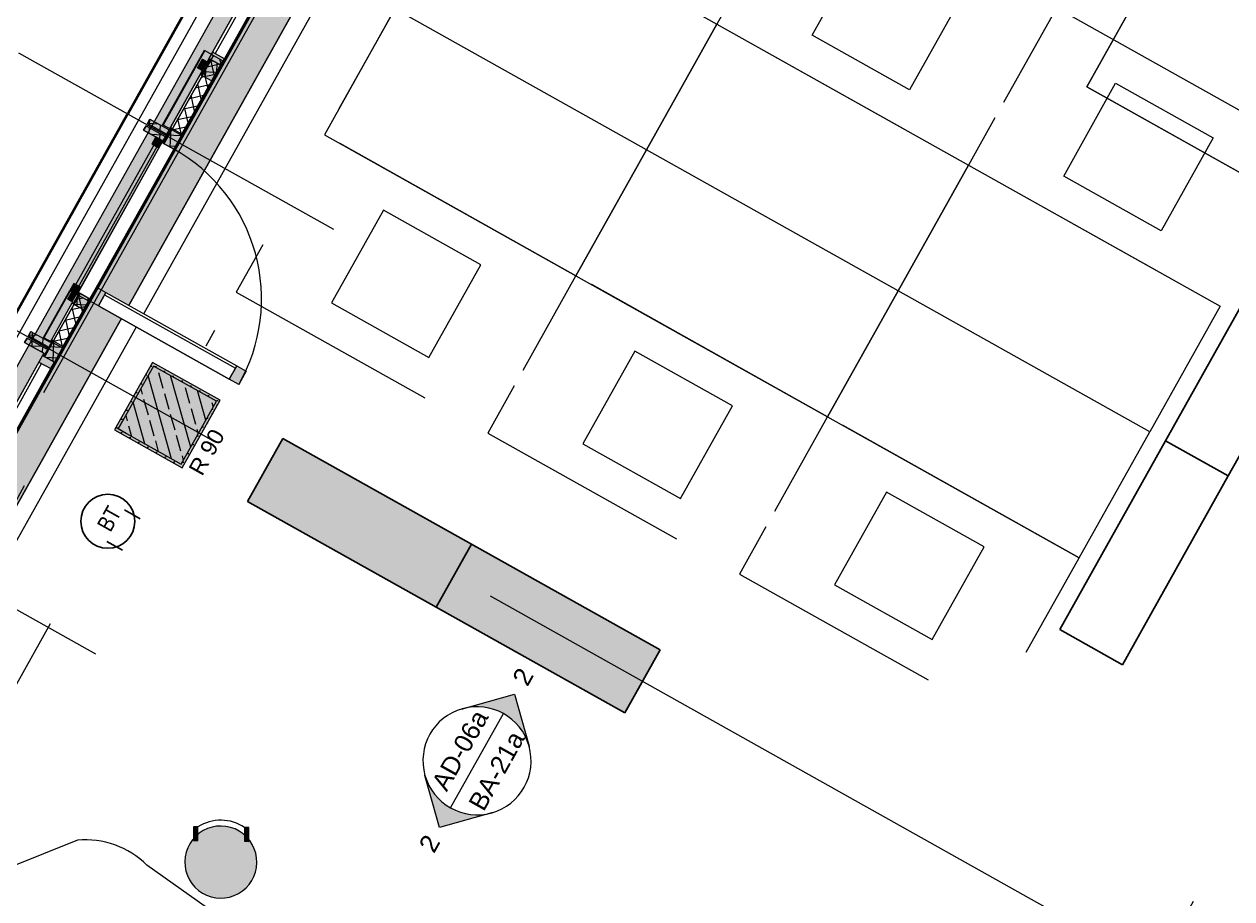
# Model space of a CAD drawing. Header units: metres. Extents: x -36 to 59, y 39 to 183.
# Drawn here: x -1.86 to 4.84, y 153.2 to 158.06 of the extents above; entities that cross this region are included whole.
import ezdxf

# ---------------------------------------------------------------- set-up
doc = ezdxf.new("R2010")
doc.units = ezdxf.units.M
doc.header["$MEASUREMENT"] = 0
for name, pattern in [('Achse', [0.0023, 0.0015, -0.0008]), ('Punktlinie', [0.0035, 0, -0.0035]), ('Strichlinie_ eng', [0.0023, 0.0015, -0.0008]), ('Strichpunktlinie', [0.006703, 0.003528, -0.001764, 0, -0.001411]), ('Wipeout_Contour', [1, 0, -1])]:
    doc.linetypes.add(name, pattern=pattern)
for name, color, linetype in [('00  Raster', 7, 'Continuous'), ('00  Raster Ausbau', 7, 'Continuous'), ('10  Decken', 7, 'Continuous'), ('10  Fassade', 7, 'Continuous'), ('10  Fassade_Deckschraffur', 7, 'Continuous'), ('10  Fassade_Schnittschraffur', 7, 'Continuous'), ('10  Stützen', 7, 'Continuous'), ('10  Stützen_Schnittschraffur', 7, 'Continuous'), ('10  Wand Massiv_Deckschraffur', 7, 'Continuous'), ('10  Wand Massiv_Fenster', 7, 'Continuous'), ('20  Absturzsicherung', 7, 'Continuous'), ('20  Möbel', 7, 'Continuous'), ('20  Möbel_Deckschraffur', 7, 'Continuous'), ('20  TGA - Revi+BT', 7, 'Continuous'), ('40  Text Brandschutz', 7, 'Continuous'), ('40 Text Ausbau 1_50', 7, 'Continuous'), ('Neubau_20  Boden Aufbauten', 7, 'Continuous'), ('Neubau_20  Decke Abhangdecke', 7, 'Continuous'), ('Neubau_20  Möbel', 7, 'Continuous'), ('Neubau_20  TGA - Revi+BT', 7, 'Continuous'), ('Neubau_40 Text Ausbau 1_50', 7, 'Continuous'), ('Neubau_50 NUF - Raumstempel MIETERAUSBAU', 7, 'Continuous')]:
    doc.layers.add(name, color=color, linetype=linetype)
doc.styles.add('ERSTELLTER_STIL_1', font='')
doc.styles.add('ERSTELLTER_STIL_3', font='')
doc.styles.get('ERSTELLTER_STIL_1').set_extended_font_data('Arial')
doc.styles.get('ERSTELLTER_STIL_3').set_extended_font_data('Arial Narrow')
pattern_1 = [(102.605446, (0, 0), (0.048794801, 0.0109118), []), (192.605446, (0, 0), (-0.0109118, 0.048794801), [])]
pattern_2 = [(87.605446, (0, 0), (-0.059947608, 0.002506841), []), (177.605446, (0, 0), (0.002506841, 0.059947608), [])]

msp = doc.modelspace()

# ---------------------------------------------------------------- linework, layer by layer
at = {"layer": '20  Möbel', "color": 253, "linetype": 'Strichlinie_ eng', "lineweight": 18, "ltscale": 1000, "true_color": 0x9f9f9f, "flags": 128}
for points in [[(3.8718, 158.1469), (2.4759, 158.929), (1.9871, 158.0566), (3.383, 157.2745)], [(5.2676, 157.3649), (3.8718, 158.1469), (3.383, 157.2745), (4.7788, 156.4925)], [(3.9967, 155.0966), (2.6009, 155.8787), (2.1121, 155.0063), (3.5079, 154.2242)]]:
    msp.add_lwpolyline(points, close=True, dxfattribs=at)
at = {"layer": 'Neubau_20  Boden Aufbauten', "color": 7, "linetype": 'Continuous', "lineweight": 13, "ltscale": 1000, "flags": 128}
msp.add_lwpolyline([(-8.3577, 128.9862), (-8.096, 128.8395), (7.1144, 155.9862), (4.0389, 157.7094), (4.6255, 158.7563), (1.6945, 160.3985), (1.6556, 160.3291), (1.3067, 160.5246), (1.3908, 160.6747), (1.1415, 160.8144), (-12.0312, 137.3031), (-11.7825, 137.1637), (-11.7642, 137.1964), (-5.6705, 133.7822)], close=True, dxfattribs=at)
at = {"layer": 'Neubau_20  Boden Aufbauten', "color": 253, "linetype": 'Continuous', "lineweight": 18, "ltscale": 1000, "true_color": 0x9f9f9f, "flags": 128}
msp.add_lwpolyline([(5.1967, 159.7757), (4.0389, 157.7094), (6.7, 156.2184), (7.2866, 157.2653), (7.1906, 157.319), (7.1429, 157.234), (6.7678, 157.4442), (6.8155, 157.5292), (5.6724, 158.1697), (6.2409, 159.1844)], dxfattribs=at)
at = {"layer": 'Neubau_20  Möbel', "color": 7, "linetype": 'Continuous', "lineweight": 25, "ltscale": 1000}
for p, q in [((4.475, 155.7457), (5.0616, 156.7925)), ((5.4105, 156.597), (4.824, 155.5501)), ((3.8884, 154.6988), (4.475, 155.7457)), ((4.824, 155.5501), (4.475, 155.7457)), ((4.475, 155.7457), (4.824, 155.5501)), ((4.824, 155.5501), (4.2374, 154.5033)), ((4.2374, 154.5033), (3.8884, 154.6988))]:
    msp.add_line(p, q, dxfattribs=at)
at = {"layer": 'Neubau_20  Möbel', "color": 7, "linetype": 'Continuous', "lineweight": 13, "ltscale": 1000, "flags": 128}
for points in [[(3.0557, 157.6929), (2.5148, 157.996), (2.8032, 158.5107), (3.3441, 158.2076)], [(4.4515, 156.9108), (3.9107, 157.2139), (4.199, 157.7286), (4.7399, 157.4255)], [(4.3878, 155.7945), (2.9919, 156.5766), (3.383, 157.2745), (4.7788, 156.4925)], [(4.3878, 155.7945), (2.9919, 156.5766), (2.6009, 155.8787), (3.9967, 155.0966)], [(3.469, 155.1573), (2.9282, 155.4604), (2.6398, 154.9456), (3.1806, 154.6426)]]:
    msp.add_lwpolyline(points, close=True, dxfattribs=at)

# ---------------------------------------------------------------- next in the draw order: wipeouts: each hides what was drawn before it
at = {"color": 254, "linetype": 'Wipeout_Contour', "lineweight": 0, "ltscale": 578.896248}
msp.add_wipeout([(1.5068, 161.8649), (-18.3925, 126.3498), (-18.2219, 126.2542), (1.6769, 161.7686)], dxfattribs=at).dxf.layer = '10  Fassade_Deckschraffur'

# ---------------------------------------------------------------- next in the draw order: linework, layer by layer
at = {"layer": 'Neubau_20  Möbel', "color": 7, "linetype": 'Continuous', "lineweight": 13, "ltscale": 1000, "flags": 128}
msp.add_lwpolyline([(2.9919, 156.5766), (1.5961, 157.3587), (1.9871, 158.0566), (3.383, 157.2745)], close=True, dxfattribs=at)

# ---------------------------------------------------------------- next in the draw order: wipeouts: each hides what was drawn before it
at = {"color": 254, "linetype": 'Wipeout_Contour', "lineweight": 0, "ltscale": 579.75037}
msp.add_wipeout([(1.2236, 162.0253), (-18.6764, 126.5088), (-18.6188, 126.4766), (1.2811, 161.9927)], dxfattribs=at).dxf.layer = '10  Fassade_Deckschraffur'

# ---------------------------------------------------------------- next in the draw order: wipeouts: each hides what was drawn before it
at = {"color": 254, "linetype": 'Wipeout_Contour', "lineweight": 0, "ltscale": 579.478914}
msp.add_wipeout([(-18.4602, 126.3877), (1.4393, 161.9032), (1.2811, 161.9927), (-18.6188, 126.4766)], dxfattribs=at).dxf.layer = '10  Fassade_Deckschraffur'

# ---------------------------------------------------------------- next in the draw order: wipeouts: each hides what was drawn before it
at = {"color": 254, "linetype": 'Wipeout_Contour', "lineweight": 0, "ltscale": 579.276268}
msp.add_wipeout([(1.4393, 161.9032), (-18.4602, 126.3877), (-18.4575, 126.3862), (1.4419, 161.9017)], dxfattribs=at).dxf.layer = '10  Fassade_Deckschraffur'

# ---------------------------------------------------------------- next in the draw order: wipeouts: each hides what was drawn before it
at = {"color": 254, "linetype": 'Wipeout_Contour', "lineweight": 0, "ltscale": 579.199343}
msp.add_wipeout([(1.4446, 161.9001), (-18.4548, 126.3847), (-18.4016, 126.3549), (1.4977, 161.8701)], dxfattribs=at).dxf.layer = '10  Fassade_Deckschraffur'

# ---------------------------------------------------------------- next in the draw order: wipeouts: each hides what was drawn before it
at = {"color": 254, "linetype": 'Wipeout_Contour', "lineweight": 0, "ltscale": 579.127053}
msp.add_wipeout([(-18.3972, 126.3524), (1.5021, 161.8676), (1.4977, 161.8701), (-18.4016, 126.3549)], dxfattribs=at).dxf.layer = '10  Fassade_Deckschraffur'

# ---------------------------------------------------------------- next in the draw order: wipeouts: each hides what was drawn before it
at = {"color": 254, "linetype": 'Wipeout_Contour', "lineweight": 0, "ltscale": 579.115676}
msp.add_wipeout([(1.5021, 161.8676), (-18.3972, 126.3524), (-18.3925, 126.3498), (1.5068, 161.8649)], dxfattribs=at).dxf.layer = '10  Fassade_Deckschraffur'

# ---------------------------------------------------------------- next in the draw order: hatches: boundary and pattern name
at = {"layer": '10  Wand Massiv_Deckschraffur', "linetype": 'Continuous', "lineweight": 0, "true_color": 0xffffff}
msp.add_hatch(color=7, dxfattribs=at).paths.add_polyline_path([(-18.2218, 126.2542), (1.677, 161.7686), (1.3506, 161.9533), (-18.549, 126.4375)])
at = {"layer": '20  Möbel_Deckschraffur', "linetype": 'Continuous', "lineweight": 0, "true_color": 0xffffff}
for points in [[(-0.6174, 155.4094), (0.4295, 154.8229), (0.625, 155.1718), (-0.4218, 155.7584)], [(0.4295, 154.8229), (1.4764, 154.2363), (1.6719, 154.5853), (0.625, 155.1718)], [(-0.5652, 153.4054, 1), (-0.9651, 153.4109, 1)], [(-0.9169, 153.5276), (-0.8929, 153.5273), (-0.8919, 153.6033), (-0.9159, 153.6036)], [(-0.6091, 153.5994), (-0.6331, 153.5997), (-0.6341, 153.5237), (-0.6101, 153.5234)]]:
    msp.add_hatch(color=7, dxfattribs=at).paths.add_polyline_path(points)
at = {"layer": 'Neubau_40 Text Ausbau 1_50', "linetype": 'Continuous', "lineweight": 0, "true_color": 0x000000}
for points in [[(0.5747, 154.2591, -0.414214), (0.9448, 154.0518), (0.8635, 154.3405)], [(0.7374, 153.6816, -0.414214), (0.3673, 153.889), (0.4487, 153.6003)]]:
    msp.add_hatch(color=18, dxfattribs=at).paths.add_polyline_path(points)

# ---------------------------------------------------------------- next in the draw order: linework, layer by layer
at = {"layer": '00  Raster Ausbau', "color": 9, "linetype": 'Achse', "lineweight": 18, "ltscale": 1000}
msp.add_line((-2.3326, 155.0523), (-1.4602, 154.5635), dxfattribs=at)
at = {"layer": '10  Decken', "color": 7, "linetype": 'Punktlinie', "lineweight": 13, "ltscale": 1000, "flags": 128}
msp.add_lwpolyline([(1.6639, 161.776), (-18.7726, 125.3019), (-16.6353, 124.1043), (-21.0101, 116.2964), (-22.973, 117.3962), (-23.0952, 117.1781), (-10.2099, 109.9585), (-9.9704, 110.3859), (-3.4571, 122.0106), (-0.8442, 120.5466), (0.5391, 119.7715)], dxfattribs=at)
at = {"layer": '10  Fassade', "color": 7, "linetype": 'Strichpunktlinie', "lineweight": 13, "ltscale": 1000}
msp.add_line((-18.3745, 126.3397), (1.5247, 161.8548), dxfattribs=at)
at = {"layer": '10  Fassade', "color": 7, "linetype": 'Continuous', "lineweight": 13, "ltscale": 1000}
for p, q in [((-0.8675, 157.8616), (-0.8939, 157.8145)), ((-1.1593, 157.5299), (-1.1728, 157.5059)), ((-1.1801, 157.4929), (-1.1935, 157.4689)), ((-1.84, 156.3151), (-1.8534, 156.2911)), ((-1.8192, 156.3522), (-1.8326, 156.3282))]:
    msp.add_line(p, q, dxfattribs=at)
at = {"layer": '10  Fassade', "color": 7, "linetype": 'Continuous', "lineweight": 18, "ltscale": 1000, "flags": 128}
for points in [[(-18.6764, 126.5088), (1.2236, 162.0253)], [(-18.6188, 126.4766), (1.2811, 161.9927)], [(-18.4602, 126.3877), (1.4393, 161.9032)], [(-18.4575, 126.3862), (1.4419, 161.9017)], [(-18.4548, 126.3847), (1.4446, 161.9001)], [(-18.4016, 126.3549), (1.4977, 161.8701)], [(-18.3972, 126.3524), (1.5021, 161.8676)], [(-18.3925, 126.3498), (1.5068, 161.8649)], [(-18.2219, 126.2542), (1.6769, 161.7686)]]:
    msp.add_lwpolyline(points, dxfattribs=at)
at = {"layer": '10  Fassade', "color": 7, "linetype": 'Strichlinie_ eng', "lineweight": 18, "ltscale": 1000, "flags": 128}
for points in [[(1.4333, 161.9065), (1.0653, 161.2497), (0.9101, 160.9727), (0.4643, 160.1771), (0.2502, 159.795), (-0.2545, 158.8942), (-0.4097, 158.6172), (-0.8555, 157.8216), (-1.0696, 157.4395), (-1.5743, 156.5388), (-1.7294, 156.2618), (-2.1752, 155.4662), (-2.3893, 155.0841), (-2.894, 154.1833), (-3.0492, 153.9063), (-3.495, 153.1107), (-3.7091, 152.7286), (-4.2138, 151.8278), (-4.369, 151.5509), (-4.8148, 150.7552), (-5.0289, 150.3731), (-5.5336, 149.4724), (-5.6888, 149.1954), (-6.1346, 148.3998), (-6.3487, 148.0177), (-6.8533, 147.1169), (-7.0085, 146.8399), (-7.4543, 146.0443), (-7.6684, 145.6622), (-8.1731, 144.7615), (-8.3283, 144.4845), (-8.7741, 143.6889), (-8.9882, 143.3067), (-9.4929, 142.406), (-9.6481, 142.129), (-10.0939, 141.3334), (-10.308, 140.9513), (-10.8127, 140.0505), (-10.9679, 139.7736), (-11.4136, 138.9779), (-11.6277, 138.5958), (-12.1324, 137.6951), (-12.2876, 137.4181), (-12.7334, 136.6225), (-12.9475, 136.2404), (-13.4522, 135.3396), (-13.6074, 135.0626), (-14.0532, 134.267), (-14.2673, 133.8849), (-14.772, 132.9842), (-14.9272, 132.7072), (-15.373, 131.9115), (-15.5871, 131.5294), (-16.0917, 130.6287), (-16.2469, 130.3517), (-16.6927, 129.5561), (-16.9068, 129.174), (-17.4115, 128.2732), (-17.5667, 127.9962), (-18.0125, 127.2006), (-18.4661, 126.391)], [(1.4986, 161.8696), (1.1307, 161.213), (0.9755, 160.9361), (0.5297, 160.1404), (0.3156, 159.7583), (-0.189, 158.8576), (-0.3442, 158.5806), (-0.79, 157.785), (-1.0041, 157.4029), (-1.5088, 156.5021), (-1.664, 156.2251), (-2.1098, 155.4295), (-2.3239, 155.0474), (-2.8286, 154.1467), (-2.9838, 153.8697), (-3.4296, 153.074), (-3.6437, 152.6919), (-4.1484, 151.7912), (-4.3036, 151.5142), (-4.7494, 150.7186), (-4.9634, 150.3365), (-5.4681, 149.4357), (-5.6233, 149.1587), (-6.0691, 148.3631), (-6.2832, 147.981), (-6.7879, 147.0803), (-6.9431, 146.8033), (-7.3889, 146.0077), (-7.603, 145.6255), (-8.1077, 144.7248), (-8.2629, 144.4478), (-8.7087, 143.6522), (-8.9228, 143.2701), (-9.4275, 142.3693), (-9.5827, 142.0924), (-10.0284, 141.2967), (-10.2425, 140.9146), (-10.7472, 140.0139), (-10.9024, 139.7369), (-11.3482, 138.9413), (-11.5623, 138.5592), (-12.067, 137.6584), (-12.2222, 137.3814), (-12.668, 136.5858), (-12.8821, 136.2037), (-13.3868, 135.303), (-13.542, 135.026), (-13.9878, 134.2303), (-14.2019, 133.8482), (-14.7065, 132.9475), (-14.8617, 132.6705), (-15.3075, 131.8749), (-15.5216, 131.4928), (-16.0263, 130.592), (-16.1815, 130.315), (-16.6273, 129.5194), (-16.8414, 129.1373), (-17.3461, 128.2366), (-17.5013, 127.9596), (-17.9471, 127.164), (-18.4007, 126.3544)], [(-0.8939, 157.8145), (-0.8675, 157.8616)], [(-0.8675, 157.8616), (-0.8413, 157.8469)], [(-0.8677, 157.7998), (-0.8939, 157.8145)], [(-1.1728, 157.5059), (-1.1593, 157.5299)], [(-1.1593, 157.5299), (-1.0525, 157.4701)], [(-1.1935, 157.4689), (-1.1801, 157.4929)], [(-1.0867, 157.409), (-1.1935, 157.4689)], [(-1.1801, 157.4929), (-1.0732, 157.433)], [(-1.0659, 157.4461), (-1.1728, 157.5059)], [(-1.6134, 156.5303), (-1.5899, 156.5722)], [(-1.5872, 156.5157), (-1.6134, 156.5303)], [(-1.5899, 156.5722), (-1.5637, 156.5575)], [(-1.8534, 156.2911), (-1.84, 156.3151)], [(-1.84, 156.3151), (-1.7331, 156.2552)], [(-1.8326, 156.3282), (-1.8192, 156.3522)], [(-1.7258, 156.2683), (-1.8326, 156.3282)], [(-1.8192, 156.3522), (-1.7123, 156.2923)], [(-1.7466, 156.2313), (-1.8534, 156.2911)]]:
    msp.add_lwpolyline(points, dxfattribs=at)
at = {"layer": '10  Wand Massiv_Fenster', "color": 7, "linetype": 'Continuous', "lineweight": 13, "ltscale": 1000}
for p, q in [((1.3506, 161.9533), (-18.549, 126.4375)), ((1.677, 161.7686), (-18.2218, 126.2542))]:
    msp.add_line(p, q, dxfattribs=at)
at = {"layer": '20  Möbel', "color": 7, "linetype": 'Continuous', "lineweight": 25, "ltscale": 1000}
for p, q in [((-0.4218, 155.7584), (-0.6174, 155.4094)), ((0.625, 155.1718), (-0.4218, 155.7584)), ((-0.6174, 155.4094), (0.4295, 154.8229)), ((0.4295, 154.8229), (0.625, 155.1718)), ((0.625, 155.1718), (0.4295, 154.8229)), ((1.6719, 154.5853), (0.625, 155.1718)), ((0.4295, 154.8229), (1.4764, 154.2363)), ((1.4764, 154.2363), (1.6719, 154.5853))]:
    msp.add_line(p, q, dxfattribs=at)
at = {"layer": '20  Möbel', "color": 7, "linetype": 'Continuous', "lineweight": 13, "ltscale": 1000}
for p, q in [((-0.8921, 153.5873), (-0.9161, 153.5876)), ((-0.6333, 153.5837), (-0.6093, 153.5834))]:
    msp.add_line(p, q, dxfattribs=at)
at = {"layer": '20  Möbel', "color": 253, "linetype": 'Strichlinie_ eng', "lineweight": 18, "ltscale": 1000, "true_color": 0x9f9f9f, "flags": 128}
msp.add_lwpolyline([(2.6009, 155.8787), (1.2051, 156.6608), (0.7163, 155.7884), (2.1121, 155.0063)], close=True, dxfattribs=at)
at = {"layer": '20  Möbel', "color": 7, "linetype": 'Continuous', "lineweight": 13, "ltscale": 1000, "flags": 128}
msp.add_lwpolyline([(-0.5652, 153.4054, 1), (-0.9651, 153.4109, 1)], format="xyb", close=True, dxfattribs=at)
for points in [[(-0.9169, 153.5276), (-0.8929, 153.5273), (-0.8919, 153.6033), (-0.9159, 153.6036)], [(-0.6091, 153.5994), (-0.6331, 153.5997), (-0.6341, 153.5237), (-0.6101, 153.5234)]]:
    msp.add_lwpolyline(points, close=True, dxfattribs=at)
at = {"layer": '20  Möbel', "color": 7, "linetype": 'Continuous', "lineweight": 13, "ltscale": 1000}
msp.add_arc((-0.7652, 153.4081), 0.2327, 55.42375, 122.99799, dxfattribs=at)
at = {"layer": 'Neubau_20  Decke Abhangdecke', "color": 7, "linetype": 'Continuous', "lineweight": 13, "ltscale": 1000, "flags": 128}
msp.add_lwpolyline([(6.8155, 157.5292), (1.7076, 160.3912), (1.6599, 160.3061), (1.2848, 160.5163), (1.3777, 160.6821), (1.225, 160.7676), (-9.2843, 142.0111), (-9.3026, 141.9784), (-11.9299, 137.2893)], dxfattribs=at)
at = {"layer": 'Neubau_20  Möbel', "color": 7, "linetype": 'Continuous', "lineweight": 13, "ltscale": 1000, "flags": 128}
for points in [[(1.5961, 157.3587), (0.2003, 158.1408), (0.5913, 158.8387), (1.9871, 158.0566)], [(2.9919, 156.5766), (1.5961, 157.3587), (1.2051, 156.6608), (2.6009, 155.8787)], [(0.6774, 156.7215), (0.1365, 157.0245), (-0.1519, 156.5098), (0.389, 156.2068)], [(2.0732, 155.9394), (1.5323, 156.2424), (1.2439, 155.7277), (1.7848, 155.4247)]]:
    msp.add_lwpolyline(points, close=True, dxfattribs=at)
at = {"layer": 'Neubau_40 Text Ausbau 1_50', "color": 7, "linetype": 'Continuous', "lineweight": 13, "ltscale": 1000}
for p, q in [((0.5747, 154.2591), (0.8635, 154.3405)), ((0.8635, 154.3405), (0.9448, 154.0518)), ((0.5094, 153.7087), (0.8027, 154.2321)), ((0.4487, 153.6003), (0.3673, 153.889)), ((0.7374, 153.6816), (0.4487, 153.6003))]:
    msp.add_line(p, q, dxfattribs=at)
at = {"layer": 'Neubau_40 Text Ausbau 1_50', "color": 7, "linetype": 'Continuous', "lineweight": 13, "ltscale": 1000, "flags": 128}
msp.add_lwpolyline([(-1.143, 152.2994), (-0.7952, 153.1208), (-1.175, 153.392, 0.219145), (-1.5603, 153.5301), (-1.9373, 153.3782, 0.399295), (-2.1718, 152.9055), (-1.989, 152.5565, 0.191342), (-1.6215, 152.3455)], format="xyb", close=True, dxfattribs=at)
at = {"layer": 'Neubau_40 Text Ausbau 1_50', "color": 7, "linetype": 'Continuous', "lineweight": 13, "ltscale": 1000}
for start, end in [(105.73796, 195.73796), (15.73796, 105.73796), (285.73796, 15.73796), (195.73796, 285.73796)]:
    msp.add_arc((0.6561, 153.9704), 0.3, start, end, dxfattribs=at)
for p in [(0.5747, 154.2591), (0.9448, 154.0518), (0.3673, 153.889), (0.7374, 153.6816)]:
    msp.add_point(p, dxfattribs=at)

# ---------------------------------------------------------------- next in the draw order: texts
at = {"layer": '40  Text Brandschutz', "color": 7, "linetype": 'Continuous', "lineweight": 13, "insert": (-0.948, 155.589), "char_height": 0.09, "attachment_point": 1, "rotation": 60.73796, "style": 'ERSTELLTER_STIL_1'}
msp.add_mtext('\\A1;{\\pql;\\pt0,1;\\fArial|b0|i0|c0|p38;R 90\\fArial|b0|i0|c0|p38;\\fArial|b0|i0|c0|p38;\\fArial|b0|i0|c0|p38;\\fArial|b0|i0|c0|p38;\\fArial|b0|i0|c0|p38;\\fArial|b0|i0|c0|p38;\\fArial|b0|i0|c0|p38;\\fArial|b0|i0|c0|p38;\\fArial|b0|i0|c0|p38;\\fArial|b0|i0|c0|p38;\\fArial|b0|i0|c0|p38;\\fArial|b0|i0|c0|p38;\\fArial|b0|i0|c0|p38;\\fArial|b0|i0|c0|p38;\\fArial|b0|i0|c0|p38;\\fArial|b0|i0|c0|p38;\\fArial|b0|i0|c0|p38;\\fArial|b0|i0|c0|p38;\\fArial|b0|i0|c0|p38;\\fArial|b0|i0|c0|p38;\\fArial|b0|i0|c0|p38;\\fArial|b0|i0|c0|p38;\\fArial|b0|i0|c0|p38;\\fArial|b0|i0|c0|p38;\\fArial|b0|i0|c0|p38;\\fArial|b0|i0|c0|p38;\\fArial|b0|i0|c0|p38;\\fArial|b0|i0|c0|p38;\\fArial|b0|i0|c0|p38;\\fArial|b0|i0|c0|p38;\\fArial|b0|i0|c0|p38;\\fArial|b0|i0|c0|p38;\\fArial|b0|i0|c0|p38;\\fArial|b0|i0|c0|p38;\\fArial|b0|i0|c0|p38;\\fArial|b0|i0|c0|p38;\\fArial|b0|i0|c0|p38;\\fArial|b0|i0|c0|p38;\\fArial|b0|i0|c0|p38;\\fArial|b0|i0|c0|p38;\\fArial|b0|i0|c0|p38;\\fArial|b0|i0|c0|p38;\\fArial|b0|i0|c0|p38;\\fArial|b0|i0|c0|p38;\\fArial|b0|i0|c0|p38;\\fArial|b0|i0|c0|p38;\\fArial|b0|i0|c0|p38;}', dxfattribs=at)
at = {"layer": '40 Text Ausbau 1_50', "color": 7, "linetype": 'Continuous', "lineweight": 13, "char_height": 0.1016, "attachment_point": 4, "rotation": 60.73796, "style": 'ERSTELLTER_STIL_1'}
for s, insert in [('\\A1;{\\pql;\\fArial|b0|i0|c0|p38;2}', (0.8915, 154.4024)), ('\\A1;{\\pql;\\fArial|b0|i0|c0|p38;AD-06a}', (0.4443, 153.8191)), ('\\A1;{\\pql;\\fArial|b0|i0|c0|p38;BA-21a}', (0.6492, 153.7086)), ('\\A1;{\\pql;\\fArial|b0|i0|c0|p38;2}', (0.3728, 153.4768))]:
    msp.add_mtext(s, dxfattribs=dict(at, insert=insert))

# ---------------------------------------------------------------- next in the draw order: wipeouts: each hides what was drawn before it
at = {"color": 254, "linetype": 'Wipeout_Contour', "lineweight": 0, "ltscale": 632.811877}
msp.add_wipeout([(-0.831, 157.8652), (-0.7656, 157.8286), (-0.3687, 158.537), (-0.4341, 158.5736)], dxfattribs=at).dxf.layer = '10  Fassade_Deckschraffur'
at = {"color": 254, "linetype": 'Wipeout_Contour', "lineweight": 0, "ltscale": 630.461909}
msp.add_wipeout([(-1.0451, 157.4831), (-0.9797, 157.4465), (-0.8145, 157.7413), (-0.8799, 157.778)], dxfattribs=at).dxf.layer = '10  Fassade_Deckschraffur'
at = {"color": 254, "linetype": 'Wipeout_Contour', "lineweight": 0, "ltscale": 625.589964}
msp.add_wipeout([(-1.705, 156.3054), (-1.6396, 156.2687), (-1.5257, 156.472), (-1.5911, 156.5087)], dxfattribs=at).dxf.layer = '10  Fassade_Deckschraffur'
at = {"color": 254, "linetype": 'Wipeout_Contour', "lineweight": 0, "ltscale": 623.432795}
msp.add_wipeout([(-2.1508, 155.5098), (-2.0854, 155.4731), (-1.6885, 156.1815), (-1.7539, 156.2182)], dxfattribs=at).dxf.layer = '10  Fassade_Deckschraffur'

# ---------------------------------------------------------------- next in the draw order: hatches: boundary and pattern name
at = {"layer": '10  Fassade', "linetype": 'Continuous', "lineweight": 0, "true_color": 0xffffff}
for points in [[(-1.088, 157.4986), (-1.0854, 157.4971), (-0.854, 157.9102), (-0.8566, 157.9117)], [(-0.9851, 157.4409), (-0.9834, 157.4399), (-0.7519, 157.853), (-0.7537, 157.854)], [(-1.7492, 156.3187), (-1.7465, 156.3172), (-1.6004, 156.5781), (-1.603, 156.5795)]]:
    msp.add_hatch(color=7, dxfattribs=at).paths.add_polyline_path(points)
at = {"layer": '10  Fassade', "linetype": 'Continuous', "lineweight": 13, "true_color": 0x000100}
h = msp.add_hatch(dxfattribs=at)
h.set_pattern_fill('Dämmung__hart_2_0002', color=98, style=0, pattern_type=2)
h.set_pattern_definition(pattern_1)
h.paths.add_polyline_path([(-1.0374, 157.4702), (-0.9851, 157.4409), (-0.7537, 157.854), (-0.806, 157.8833)])
at = {"layer": '10  Fassade_Schnittschraffur', "linetype": 'Continuous', "lineweight": 0, "true_color": 0xffffff}
for points in [[(-1.0525, 157.4701), (-1.1593, 157.5299), (-1.1728, 157.5059), (-1.0659, 157.4461)], [(-1.8534, 156.2911), (-1.7466, 156.2313), (-1.7331, 156.2552), (-1.84, 156.3151)], [(-1.8192, 156.3522), (-1.8326, 156.3282), (-1.7258, 156.2683), (-1.7123, 156.2923)]]:
    msp.add_hatch(color=7, dxfattribs=at).paths.add_polyline_path(points)
at = {"layer": '10  Fassade_Schnittschraffur', "linetype": 'Continuous', "lineweight": 13, "true_color": 0x000100}
h = msp.add_hatch(dxfattribs=at)
h.set_pattern_fill('Dämmung__hart_1_0002', color=98, style=0, pattern_type=2)
h.set_pattern_definition(pattern_2)
h.paths.add_polyline_path([(-1.0525, 157.4701), (-1.1593, 157.5299), (-1.1728, 157.5059), (-1.0659, 157.4461)])
h = msp.add_hatch(dxfattribs=at)
h.set_pattern_fill('Dämmung__hart_1_0002', color=98, style=0, pattern_type=2)
h.set_pattern_definition(pattern_2)
h.paths.add_polyline_path([(-1.8534, 156.2911), (-1.7466, 156.2313), (-1.7331, 156.2552), (-1.84, 156.3151)])
h = msp.add_hatch(dxfattribs=at)
h.set_pattern_fill('Dämmung__hart_1_0002', color=98, style=0, pattern_type=2)
h.set_pattern_definition(pattern_2)
h.paths.add_polyline_path([(-1.8192, 156.3522), (-1.8326, 156.3282), (-1.7258, 156.2683), (-1.7123, 156.2923)])

# ---------------------------------------------------------------- next in the draw order: linework, layer by layer
at = {"layer": '00  Raster Ausbau', "color": 251, "linetype": 'Achse', "lineweight": 18, "ltscale": 1000, "true_color": 0x5f5f5f}
msp.add_line((-1.6727, 156.23), (-2.5451, 156.7188), dxfattribs=at)
at = {"layer": '10  Fassade', "color": 7, "linetype": 'Continuous', "lineweight": 13, "ltscale": 1000}
for p, q in [((-0.8939, 157.8145), (-0.8677, 157.7998)), ((-0.8677, 157.7998), (-0.8799, 157.778)), ((-0.7656, 157.8286), (-0.8145, 157.7413)), ((-0.8799, 157.778), (-0.8145, 157.7413)), ((-1.1593, 157.5299), (-1.0525, 157.4701)), ((-1.1728, 157.5059), (-1.0659, 157.4461)), ((-1.0451, 157.4831), (-1.0525, 157.4701)), ((-1.0451, 157.4831), (-0.9797, 157.4465)), ((-1.84, 156.3151), (-1.7331, 156.2552)), ((-1.8326, 156.3282), (-1.7258, 156.2683)), ((-1.8192, 156.3522), (-1.7123, 156.2923)), ((-1.8534, 156.2911), (-1.7466, 156.2313)), ((-1.7258, 156.2683), (-1.7331, 156.2552)), ((-1.705, 156.3054), (-1.7123, 156.2923)), ((-1.705, 156.3054), (-1.6396, 156.2687)), ((-1.7466, 156.2313), (-1.7539, 156.2182))]:
    msp.add_line(p, q, dxfattribs=at)
at = {"layer": '10  Fassade', "color": 7, "linetype": 'Continuous', "lineweight": 18, "ltscale": 1000, "flags": 128}
for points in [[(-0.4341, 158.5736), (-0.831, 157.8652)], [(-0.3687, 158.537), (-0.7656, 157.8286)], [(-0.8799, 157.778), (-1.0451, 157.4831)], [(-0.8145, 157.7413), (-0.9797, 157.4465)], [(-1.5911, 156.5087), (-1.705, 156.3054)], [(-1.5257, 156.472), (-1.6396, 156.2687)], [(-1.7539, 156.2182), (-2.1508, 155.5098)], [(-1.6885, 156.1815), (-2.0854, 155.4731)]]:
    msp.add_lwpolyline(points, dxfattribs=at)
for points in [[(-1.088, 157.4986), (-0.8566, 157.9117), (-0.854, 157.9102), (-1.0854, 157.4971)], [(-1.0854, 157.4971), (-0.854, 157.9102), (-0.806, 157.8833), (-1.0374, 157.4702)], [(-1.0374, 157.4702), (-0.806, 157.8833), (-0.7537, 157.854), (-0.9851, 157.4409)], [(-0.9851, 157.4409), (-0.7537, 157.854), (-0.7519, 157.853), (-0.9834, 157.4399)], [(-1.7492, 156.3187), (-1.603, 156.5795), (-1.6004, 156.5781), (-1.7465, 156.3172)]]:
    msp.add_lwpolyline(points, close=True, dxfattribs=at)

# ---------------------------------------------------------------- next in the draw order: wipeouts: each hides what was drawn before it
at = {"color": 254, "linetype": 'Wipeout_Contour', "lineweight": 0, "ltscale": 627.889392}
msp.add_wipeout([(-1.5574, 156.5689), (-1.492, 156.5322), (-1.0261, 157.3636), (-1.0916, 157.4003)], dxfattribs=at).dxf.layer = '10  Fassade_Deckschraffur'

# ---------------------------------------------------------------- next in the draw order: hatches: boundary and pattern name
at = {"layer": '10  Fassade', "linetype": 'Continuous', "lineweight": 13, "true_color": 0x000100}
h = msp.add_hatch(dxfattribs=at)
h.set_pattern_fill('Dämmung__hart_2_0002', color=98, style=0, pattern_type=2)
h.set_pattern_definition(pattern_1)
h.paths.add_polyline_path([(-1.6986, 156.2903), (-1.6462, 156.261), (-1.5001, 156.5218), (-1.5524, 156.5512)])
at = {"layer": '10  Fassade', "linetype": 'Continuous', "lineweight": 0, "true_color": 0xffffff}
msp.add_hatch(color=7, dxfattribs=at).paths.add_polyline_path([(-1.6462, 156.261), (-1.6445, 156.26), (-1.4983, 156.5209), (-1.5001, 156.5218)])
at = {"layer": '10  Fassade_Schnittschraffur', "linetype": 'Continuous', "lineweight": 0, "true_color": 0xffffff}
for points in [[(-1.1935, 157.4689), (-1.0867, 157.409), (-1.0732, 157.433), (-1.1801, 157.4929)], [(-1.0659, 157.4461), (-1.0696, 157.4395), (-1.0732, 157.433), (-1.0867, 157.409), (-1.0916, 157.4003), (-1.0261, 157.3636), (-0.9797, 157.4465), (-1.0451, 157.4831)], [(-1.0917, 157.4001), (-1.0262, 157.3634), (-1.0916, 157.4003)], [(-1.5637, 156.5575), (-1.5899, 156.5722), (-1.6134, 156.5303), (-1.5872, 156.5157)], [(-1.5574, 156.5689), (-1.5637, 156.5575), (-1.5872, 156.5157), (-1.5911, 156.5087), (-1.5257, 156.472), (-1.492, 156.5322)], [(-1.5574, 156.5689), (-1.492, 156.5322), (-1.5573, 156.569)]]:
    msp.add_hatch(color=7, dxfattribs=at).paths.add_polyline_path(points)
at = {"layer": '10  Fassade_Schnittschraffur', "linetype": 'Continuous', "lineweight": 13, "true_color": 0x000100}
h = msp.add_hatch(dxfattribs=at)
h.set_pattern_fill('Dämmung__hart_1_0002', color=98, style=0, pattern_type=2)
h.set_pattern_definition(pattern_2)
h.paths.add_polyline_path([(-1.1935, 157.4689), (-1.0867, 157.409), (-1.0732, 157.433), (-1.1801, 157.4929)])
h = msp.add_hatch(dxfattribs=at)
h.set_pattern_fill('Dämmung__hart_1_0002', color=98, style=0, pattern_type=2)
h.set_pattern_definition(pattern_2)
h.paths.add_polyline_path([(-1.0659, 157.4461), (-1.0696, 157.4395), (-1.0732, 157.433), (-1.0867, 157.409), (-1.0916, 157.4003), (-1.0261, 157.3636), (-0.9797, 157.4465), (-1.0451, 157.4831)])
h = msp.add_hatch(dxfattribs=at)
h.set_pattern_fill('Dämmung__hart_1_0002', color=98, style=0, pattern_type=2)
h.set_pattern_definition(pattern_2)
h.paths.add_polyline_path([(-1.5637, 156.5575), (-1.5899, 156.5722), (-1.6134, 156.5303), (-1.5872, 156.5157)])
h = msp.add_hatch(dxfattribs=at)
h.set_pattern_fill('Dämmung__hart_1_0002', color=98, style=0, pattern_type=2)
h.set_pattern_definition(pattern_2)
h.paths.add_polyline_path([(-1.5574, 156.5689), (-1.5637, 156.5575), (-1.5872, 156.5157), (-1.5911, 156.5087), (-1.5257, 156.472), (-1.492, 156.5322)])
at = {"layer": '20  Absturzsicherung', "linetype": 'Continuous', "lineweight": 0, "true_color": 0xffffff}
msp.add_hatch(color=7, dxfattribs=at).paths.add_polyline_path([(-1.1479, 157.3917), (-1.1087, 157.3697), (-1.0867, 157.409), (-1.1259, 157.431)])

# ---------------------------------------------------------------- next in the draw order: linework, layer by layer
at = {"layer": '00  Raster Ausbau', "color": 9, "linetype": 'Achse', "lineweight": 18, "ltscale": 1000}
for q in [(-1.8852, 157.8966), (-0.1405, 156.9189)]:
    msp.add_line((-1.0129, 157.4077), q, dxfattribs=at)
at = {"layer": '10  Fassade', "color": 7, "linetype": 'Continuous', "lineweight": 13, "ltscale": 1000}
for p, q in [((-1.1935, 157.4689), (-1.0867, 157.409)), ((-1.1801, 157.4929), (-1.0732, 157.433)), ((-0.9797, 157.4465), (-1.0261, 157.3636)), ((-1.0867, 157.409), (-1.0916, 157.4003)), ((-1.0916, 157.4003), (-1.0261, 157.3636)), ((-1.5899, 156.5722), (-1.6134, 156.5303)), ((-1.6134, 156.5303), (-1.5872, 156.5157)), ((-1.5872, 156.5157), (-1.5911, 156.5087)), ((-1.5911, 156.5087), (-1.5257, 156.472)), ((-1.5899, 156.5722), (-1.5637, 156.5575)), ((-1.5574, 156.5689), (-1.5637, 156.5575)), ((-1.5574, 156.5689), (-1.492, 156.5322)), ((-1.492, 156.5322), (-1.5257, 156.472))]:
    msp.add_line(p, q, dxfattribs=at)
at = {"layer": '10  Fassade', "color": 7, "linetype": 'Continuous', "lineweight": 13, "ltscale": 1000, "flags": 128}
msp.add_lwpolyline([(-1.0659, 157.4461), (-1.0696, 157.4395), (-1.0732, 157.433)], dxfattribs=at)
at = {"layer": '10  Fassade', "color": 7, "linetype": 'Continuous', "lineweight": 18, "ltscale": 1000, "flags": 128}
for points in [[(-1.0916, 157.4003), (-1.5574, 156.5689)], [(-1.0261, 157.3636), (-1.492, 156.5322)]]:
    msp.add_lwpolyline(points, dxfattribs=at)
for points in [[(-1.0916, 157.4003), (-1.0262, 157.3634)], [(-1.7465, 156.3172), (-1.6004, 156.5781), (-1.5524, 156.5512), (-1.6986, 156.2903)], [(-1.6986, 156.2903), (-1.5524, 156.5512), (-1.5001, 156.5218), (-1.6462, 156.261)], [(-1.6462, 156.261), (-1.5001, 156.5218), (-1.4983, 156.5209), (-1.6445, 156.26)], [(-1.492, 156.5322), (-1.5573, 156.569)]]:
    msp.add_lwpolyline(points, close=True, dxfattribs=at)
at = {"layer": '20  Absturzsicherung', "color": 7, "linetype": 'Continuous', "lineweight": 18, "ltscale": 1000, "flags": 128}
msp.add_lwpolyline([(-1.1479, 157.3917), (-1.1087, 157.3697), (-1.0867, 157.409), (-1.1259, 157.431)], close=True, dxfattribs=at)

# ---------------------------------------------------------------- next in the draw order: wipeouts: each hides what was drawn before it
at = {"color": 254, "linetype": 'Wipeout_Contour', "lineweight": 0, "ltscale": 632.81172}
msp.add_wipeout([(-0.8109, 157.9012), (-0.7455, 157.8645), (-0.3888, 158.501), (-0.4543, 158.5377)], dxfattribs=at).dxf.layer = '10  Fassade_Deckschraffur'
at = {"color": 254, "linetype": 'Wipeout_Contour', "lineweight": 0, "ltscale": 623.432634}
msp.add_wipeout([(-2.1307, 155.5457), (-2.0652, 155.5091), (-1.7086, 156.1456), (-1.774, 156.1822)], dxfattribs=at).dxf.layer = '10  Fassade_Deckschraffur'

# ---------------------------------------------------------------- next in the draw order: hatches: boundary and pattern name
at = {"layer": '10  Fassade_Schnittschraffur', "linetype": 'Continuous', "lineweight": 0, "true_color": 0xffffff}
for points in [[(-0.8675, 157.8616), (-0.8939, 157.8145), (-0.8677, 157.7998), (-0.8413, 157.8469)], [(-0.831, 157.8652), (-0.8413, 157.8469), (-0.8677, 157.7998), (-0.8799, 157.778), (-0.8145, 157.7413), (-0.7656, 157.8286)], [(-0.831, 157.8652), (-0.7656, 157.8286), (-0.8309, 157.8654)], [(-0.7655, 157.8288), (-0.7455, 157.8645), (-0.8109, 157.9012), (-0.8309, 157.8654)], [(-1.705, 156.3054), (-1.7123, 156.2923), (-1.7258, 156.2683), (-1.7331, 156.2552), (-1.7466, 156.2313), (-1.7539, 156.2182), (-1.6885, 156.1815), (-1.6396, 156.2687)], [(-1.754, 156.218), (-1.774, 156.1822), (-1.7086, 156.1456), (-1.6886, 156.1813)], [(-1.754, 156.218), (-1.6886, 156.1813), (-1.7539, 156.2182)]]:
    msp.add_hatch(color=7, dxfattribs=at).paths.add_polyline_path(points)
at = {"layer": '10  Fassade_Schnittschraffur', "linetype": 'Continuous', "lineweight": 13, "true_color": 0x000100}
h = msp.add_hatch(dxfattribs=at)
h.set_pattern_fill('Dämmung__hart_1_0002', color=98, style=0, pattern_type=2)
h.set_pattern_definition(pattern_2)
h.paths.add_polyline_path([(-0.8675, 157.8616), (-0.8939, 157.8145), (-0.8677, 157.7998), (-0.8413, 157.8469)])
h = msp.add_hatch(dxfattribs=at)
h.set_pattern_fill('Dämmung__hart_1_0002', color=98, style=0, pattern_type=2)
h.set_pattern_definition(pattern_2)
h.paths.add_polyline_path([(-0.831, 157.8652), (-0.8413, 157.8469), (-0.8677, 157.7998), (-0.8799, 157.778), (-0.8145, 157.7413), (-0.7656, 157.8286)])
h = msp.add_hatch(dxfattribs=at)
h.set_pattern_fill('Dämmung__hart_1_0002', color=98, style=0, pattern_type=2)
h.set_pattern_definition(pattern_2)
h.paths.add_polyline_path([(-1.705, 156.3054), (-1.7123, 156.2923), (-1.7258, 156.2683), (-1.7331, 156.2552), (-1.7466, 156.2313), (-1.7539, 156.2182), (-1.6885, 156.1815), (-1.6396, 156.2687)])

# ---------------------------------------------------------------- next in the draw order: linework, layer by layer
at = {"layer": '10  Fassade', "color": 7, "linetype": 'Continuous', "lineweight": 18, "ltscale": 1000}
for p, q in [((-0.4543, 158.5377), (-0.8109, 157.9012)), ((-0.7961, 157.8929), (-0.4394, 158.5294)), ((-0.7455, 157.8645), (-0.3888, 158.501)), ((-1.774, 156.1822), (-2.1307, 155.5457)), ((-2.1158, 155.5374), (-1.7592, 156.1739)), ((-2.0652, 155.5091), (-1.7086, 156.1456))]:
    msp.add_line(p, q, dxfattribs=at)
at = {"layer": '10  Fassade', "color": 7, "linetype": 'Continuous', "lineweight": 13, "ltscale": 1000}
for p, q in [((-0.8675, 157.8616), (-0.8413, 157.8469)), ((-0.831, 157.8652), (-0.8413, 157.8469)), ((-0.831, 157.8652), (-0.7656, 157.8286)), ((-1.6396, 156.2687), (-1.6885, 156.1815)), ((-1.7539, 156.2182), (-1.6885, 156.1815))]:
    msp.add_line(p, q, dxfattribs=at)
at = {"layer": '10  Fassade', "color": 7, "linetype": 'Continuous', "lineweight": 18, "ltscale": 1000, "flags": 128}
for points in [[(-0.7655, 157.8288), (-0.7455, 157.8645), (-0.8109, 157.9012), (-0.8309, 157.8654)], [(-0.7656, 157.8286), (-0.8309, 157.8654)], [(-1.754, 156.218), (-1.774, 156.1822), (-1.7086, 156.1456), (-1.6886, 156.1813)], [(-1.7539, 156.2182), (-1.6886, 156.1813)]]:
    msp.add_lwpolyline(points, close=True, dxfattribs=at)

# ---------------------------------------------------------------- next in the draw order: wipeouts: each hides what was drawn before it
at = {"color": 254, "linetype": 'Wipeout_Contour', "lineweight": 0, "ltscale": 625.33066}
msp.add_wipeout([(-1.4029, 156.5685), (-1.4444, 156.4943), (-0.7181, 156.0874), (-0.6765, 156.1615)], dxfattribs=at).dxf.layer = '10  Fassade_Schnittschraffur'

# ---------------------------------------------------------------- next in the draw order: hatches: boundary and pattern name
at = {"layer": '10  Fassade_Schnittschraffur', "linetype": 'Continuous', "lineweight": 0, "true_color": 0xffffff}
for points in [[(-1.4552, 156.5978), (-1.4967, 156.5237), (-1.4444, 156.4943), (-1.4029, 156.5685)], [(-0.6765, 156.1615), (-0.7181, 156.0874), (-0.6657, 156.058), (-0.6242, 156.1322)]]:
    msp.add_hatch(color=7, dxfattribs=at).paths.add_polyline_path(points)
at = {"layer": '10  Stützen_Schnittschraffur', "linetype": 'Continuous', "lineweight": 0, "true_color": 0xffffff}
h = msp.add_hatch(color=7, dxfattribs=at)
h.paths.add_polyline_path([(-1.3547, 155.8054), (-0.9796, 155.5952), (-0.7694, 155.9703), (-1.1445, 156.1805)])
h.paths.add_polyline_path([(-1.3343, 155.8111), (-1.1388, 156.1601), (-0.7898, 155.9646), (-0.9853, 155.6156)], flags=0)
at = {"layer": '10  Stützen_Schnittschraffur', "linetype": 'Continuous', "lineweight": 13, "true_color": 0x000100}
h = msp.add_hatch(dxfattribs=at)
h.set_pattern_fill('Gips_0002', color=98, style=0, pattern_type=2)
h.set_pattern_definition([(87.605446, (0, 0), (-0.02497817, 0.001044517), [0, -0.025])])
h.paths.add_polyline_path([(-1.3547, 155.8054), (-0.9796, 155.5952), (-0.7694, 155.9703), (-1.1445, 156.1805)])
h.paths.add_polyline_path([(-1.3343, 155.8111), (-1.1388, 156.1601), (-0.7898, 155.9646), (-0.9853, 155.6156)], flags=0)
at = {"layer": '10  Stützen_Schnittschraffur', "linetype": 'Continuous', "lineweight": 0, "true_color": 0xffffff}
msp.add_hatch(color=7, dxfattribs=at).paths.add_polyline_path([(-0.9853, 155.6156), (-0.7898, 155.9646), (-1.1388, 156.1601), (-1.3343, 155.8111)])
at = {"layer": '10  Stützen_Schnittschraffur', "linetype": 'Continuous', "lineweight": 13, "true_color": 0x000100}
h = msp.add_hatch(dxfattribs=at)
h.set_pattern_fill('Beton__Stahlbeton_0002', color=98, style=0, pattern_type=2)
h.set_pattern_definition([(285.738, (-1.33431, 155.81113), (0.115501, 0.032549), []), (285.738, (-1.39206, 155.79486), (0.115501, 0.032549), [0.09, -0.03])])
h.paths.add_polyline_path([(-0.9853, 155.6156), (-0.7898, 155.9646), (-1.1388, 156.1601), (-1.3343, 155.8111)])

# ---------------------------------------------------------------- next in the draw order: linework, layer by layer
at = {"layer": '00  Raster Ausbau', "color": 251, "linetype": 'Achse', "lineweight": 18, "ltscale": 1000, "true_color": 0x5f5f5f}
msp.add_line((-1.6727, 156.23), (-0.8003, 155.7412), dxfattribs=at)
at = {"layer": '10  Fassade', "color": 7, "linetype": 'Continuous', "lineweight": 18, "ltscale": 1000}
for p, q in [((-1.4102, 156.5554), (-0.6838, 156.1484)), ((-1.4029, 156.5685), (-0.6765, 156.1615)), ((-1.4444, 156.4943), (-0.7181, 156.0874))]:
    msp.add_line(p, q, dxfattribs=at)
at = {"layer": '10  Fassade', "color": 7, "linetype": 'Continuous', "lineweight": 18, "ltscale": 1000, "flags": 128}
for points in [[(-1.4552, 156.5978), (-1.4029, 156.5685), (-1.4444, 156.4943), (-1.4967, 156.5237)], [(-1.4029, 156.5685), (-0.6765, 156.1615), (-0.7181, 156.0874), (-1.4444, 156.4943)], [(-0.6765, 156.1615), (-0.6242, 156.1322), (-0.6657, 156.058), (-0.7181, 156.0874)]]:
    msp.add_lwpolyline(points, close=True, dxfattribs=at)
at = {"layer": '10  Fassade', "color": 7, "linetype": 'Continuous', "lineweight": 13, "ltscale": 1000}
msp.add_arc((-1.4919, 156.5324), 0.9526, 330.13651, 60.73796, dxfattribs=at)
at = {"layer": '10  Stützen', "color": 7, "linetype": 'Continuous', "lineweight": 13, "ltscale": 1000, "flags": 128}
for points in [[(-1.3547, 155.8054), (-0.9796, 155.5952), (-0.7694, 155.9703), (-1.1445, 156.1805)], [(-0.9853, 155.6156), (-0.7898, 155.9646), (-1.1388, 156.1601), (-1.3343, 155.8111)]]:
    msp.add_lwpolyline(points, close=True, dxfattribs=at)
at = {"layer": '20  Möbel', "color": 253, "linetype": 'Strichlinie_ eng', "lineweight": 18, "ltscale": 1000, "true_color": 0x9f9f9f, "flags": 128}
msp.add_lwpolyline([(1.2051, 156.6608), (-0.1908, 157.4429), (-0.6796, 156.5705), (0.7163, 155.7884)], close=True, dxfattribs=at)
at = {"layer": 'Neubau_50 NUF - Raumstempel MIETERAUSBAU', "color": 7, "linetype": 'Punktlinie', "lineweight": 13, "ltscale": 1000, "flags": 128}
msp.add_lwpolyline([(-1.29, 155.7863), (-1.3343, 155.8111), (-1.2488, 155.9638), (-1.5105, 156.1104), (-1.7489, 155.6849)], dxfattribs=at)

# ---------------------------------------------------------------- next in the draw order: wipeouts: each hides what was drawn before it
at = {"color": 254, "linetype": 'Wipeout_Contour', "lineweight": 0, "ltscale": 634.957586}
msp.add_wipeout([(0.0375, 159.9084), (0.034, 159.9104), (-1.2809, 157.5636), (-1.2774, 157.5617)], dxfattribs=at).dxf.layer = '10  Fassade_Deckschraffur'

# ---------------------------------------------------------------- next in the draw order: linework, layer by layer
at = {"layer": 'Neubau_20  Möbel', "color": 7, "linetype": 'Continuous', "lineweight": 13, "ltscale": 1000, "flags": 128}
msp.add_lwpolyline([(1.5961, 157.3587), (0.2003, 158.1408), (-0.1908, 157.4429), (1.2051, 156.6608)], close=True, dxfattribs=at)

# ---------------------------------------------------------------- next in the draw order: wipeouts: each hides what was drawn before it
at = {"color": 254, "linetype": 'Wipeout_Contour', "lineweight": 0, "ltscale": 625.579318}
msp.add_wipeout([(-1.2823, 157.553), (-1.2857, 157.5549), (-2.6006, 155.2082), (-2.5971, 155.2062)], dxfattribs=at).dxf.layer = '10  Fassade_Deckschraffur'

# ---------------------------------------------------------------- next in the draw order: hatches: boundary and pattern name
at = {"layer": '20  Absturzsicherung', "linetype": 'Continuous', "lineweight": 0, "true_color": 0xffffff}
for points in [[(-1.5811, 156.593), (-1.5636, 156.5833), (-1.1086, 157.3955), (-1.126, 157.4052)], [(-1.603, 156.5795), (-1.5637, 156.5575), (-1.5417, 156.5968), (-1.581, 156.6188)]]:
    msp.add_hatch(color=7, dxfattribs=at).paths.add_polyline_path(points)

# ---------------------------------------------------------------- next in the draw order: linework, layer by layer
at = {"layer": '00  Raster', "color": 7, "linetype": 'Strichpunktlinie', "lineweight": 13, "ltscale": 1000}
for p, q in [((-23.386, 116.0453), (2.099, 161.5296)), ((15.6778, 146.5085), (-4.1154, 157.5987))]:
    msp.add_line(p, q, dxfattribs=at)
at = {"layer": '00  Raster', "color": 5, "linetype": 'Strichpunktlinie', "lineweight": 13, "ltscale": 1000}
msp.add_line((-17.9562, 112.8782), (7.5682, 158.4329), dxfattribs=at)
at = {"layer": '10  Fassade', "color": 7, "linetype": 'Continuous', "lineweight": 25, "ltscale": 1000, "flags": 128}
for points in [[(-1.2809, 157.5636), (0.034, 159.9104)], [(-1.2774, 157.5617), (0.0375, 159.9084)], [(-2.6006, 155.2082), (-1.2857, 157.5549)], [(-2.5971, 155.2062), (-1.2823, 157.553)], [(-1.2857, 157.5549), (-1.2823, 157.553)], [(-1.2809, 157.5636), (-1.2774, 157.5617)]]:
    msp.add_lwpolyline(points, dxfattribs=at)
at = {"layer": '20  Absturzsicherung', "color": 7, "linetype": 'Continuous', "lineweight": 18, "ltscale": 1000, "flags": 128}
for points in [[(-1.5811, 156.593), (-1.5636, 156.5833), (-1.1086, 157.3955), (-1.126, 157.4052)], [(-1.603, 156.5795), (-1.5637, 156.5575), (-1.5417, 156.5968), (-1.581, 156.6188)]]:
    msp.add_lwpolyline(points, close=True, dxfattribs=at)
at = {"layer": 'Neubau_20  TGA - Revi+BT', "color": 1, "linetype": 'Continuous', "lineweight": 25, "ltscale": 1000}
for p, q in [((-1.2123, 155.3129), (-1.2995, 155.3618)), ((-1.31, 155.1384), (-1.3973, 155.1873))]:
    msp.add_line(p, q, dxfattribs=at)
msp.add_circle((-1.392, 155.299), 0.15, dxfattribs=at)

# ---------------------------------------------------------------- next in the draw order: texts
at = {"layer": '20  TGA - Revi+BT', "color": 1, "linetype": 'Continuous', "lineweight": 25, "insert": (-1.3524, 155.3707), "char_height": 0.09, "attachment_point": 6, "rotation": 60.73778, "style": 'ERSTELLTER_STIL_3'}
msp.add_mtext('\\A1;{\\pqr;\\fArial Narrow|b0|i0|c0|p38;BT }', dxfattribs=at)

doc.saveas('drawing.dxf')
